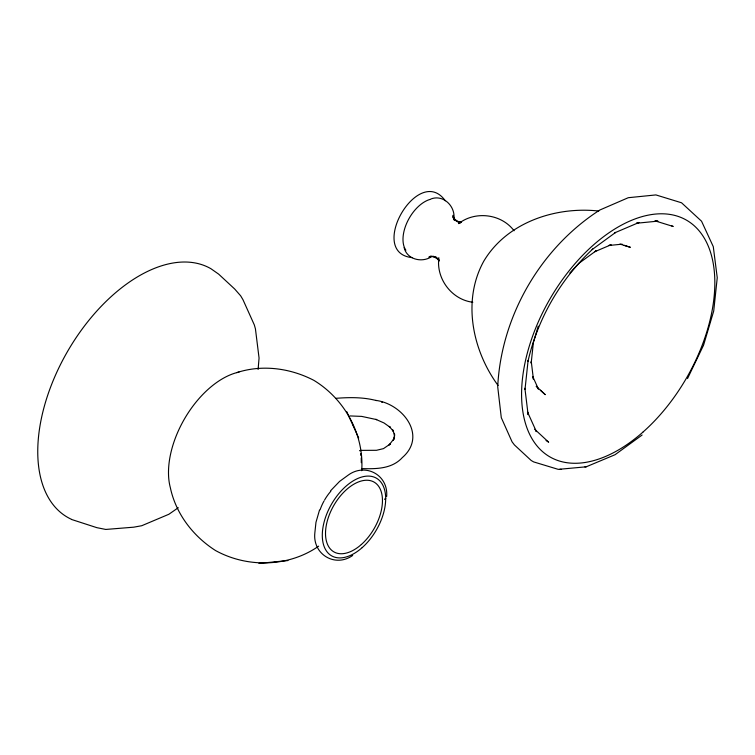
<?xml version="1.0" encoding="UTF-8"?>
<svg xmlns="http://www.w3.org/2000/svg" width="755" height="755" viewBox="0 0 755 755"><rect width="100%" height="100%" fill="white"/><g stroke="black" fill="none" stroke-linecap="round" stroke-linejoin="round"><path stroke-width="1.13" d="M361.286 462.673L361.249 457.936M438.882 257.804C435.975 278.652 451.745 299.735 472.809 302.245M453.915 218.582C455.407 206.275 443.308 194.205 430.973 198.961M258.106 369.469L259.059 358.049L255.426 328.821L254.322 324.914L242.978 299.716L240.656 295.818L234.673 288.995L218.639 274.122L210.947 268.733A143.488 82.842 -60 0 0 65.525 355.001A143.488 82.842 -60 0 0 71.508 519.336M361.702 470.714C364.306 434.587 344.742 399.074 313.853 380.341C290.203 368.053 262.155 364.335 236.759 372.63M319.507 510.078L315.968 522.328L314.835 532.964C312.513 554.255 335.06 567.968 352.67 555.463M538.24 326.16L533.389 342.515L531.171 363.164L531.275 361.588L533.436 379.293L533.087 377.387M703.603 345.054L713.711 311.032L717.25 277.736L713.286 246.668L701.555 221.224L681.538 202.784L655.906 194.922L628.283 197.706L599.772 210.041C540.41 248.225 501.103 316.317 497.715 386.815L501.292 417.675L512.069 441.835L514.438 444.95L531.19 460.484L533.643 461.909L558.285 469.374L586.191 466.807L615.07 454.708L642.137 435.003M687.531 378.557L703.452 345.412M330.756 490.59L339.59 481.407L348.234 475.103C365.524 462.447 388.665 475.121 386.635 496.63M569.855 272.999L579.236 263.089L596.025 250.849L594.704 251.726L611.125 244.743L609.294 245.384M178.284 507.728L168.865 514.268L141.742 525.725L133.739 527.179L105.775 529.444L96.867 527.669L71.593 519.487M318.667 546.158C288.674 567.147 247.546 568.128 215.571 550.565C193.11 536.229 175.858 513.806 170.337 487.655A76.689 44.281 -60 0 1 185.22 417.638A76.689 44.281 -60 0 1 239.014 372.083M432.181 256.228C422.734 263.221 406.945 259.852 404.114 247.536M460.673 222.725L458.625 223.603C475.225 210.654 501.367 213.769 514.07 230.766M430.954 256.304L428.906 257.172L431.454 256.256M461.192 222.338L458.502 222.697L460.512 222.498M559.719 469.431L561.163 469.289M584.899 466.939L586.191 466.807M412.457 257.663C366.175 253.284 418.364 162.891 445.29 200.783M608.502 245.517L622.139 244.167M258.937 563.419L274.008 561.937M274.424 561.88L287.948 560.559M335.947 398.319C349.461 397.281 363.287 397.083 376.471 400.594M360.758 450.376L376.481 450.301L383.502 448.621L390.326 443.921L389.061 445.025L394.195 438.495L393.28 440.156L394.535 436.701L394.185 438.627L394.412 433.427L394.686 435.361L392.713 429.888L393.544 431.549L389.287 426.415L390.486 427.538L383.993 422.951L375.801 419.355L376.726 419.62L361.654 416.392L349.961 415.93M361.947 468.6C376.113 469.015 391.949 469.006 402.377 457.539C427.509 435.729 402.783 403.793 375.754 400.386M461.522 222.244L456.577 221.375L459.71 222.347L454.312 219.233L455.916 220.715M430.123 256.294L436.069 257.219M598.781 211.032C555.614 206.275 507.067 222.291 483.889 260.985C461.966 300.405 472.375 350.462 498.073 385.465M381.539 402.094L382.474 402.368M619.968 244.091L630.349 247.3L624.083 245.318M435.022 256.898L432.936 256.256L438.334 259.371L435.928 257.144L439.155 260.994M671.752 225.896L673.205 226.472L654.962 220.838L657.945 221.13L636.484 223.254L639.051 222.461L614.589 232.87L615.608 232.436L592.165 249.537L592.769 249.046C560.606 279.001 537.853 318.412 527.99 361.249L528.104 360.475L525.018 389.335L524.895 388.24L528.104 414.618L527.509 412.003L536.399 431.652L535.644 430.35M546.063 440.495L548.659 442.194L534.663 429.217M540.42 390.231L545.27 394.667L536.144 386.267M359.559 450.48L360.078 450.961M456.011 220.734L452.943 216.77L454.614 220.46L453.094 215.279L453.632 219.686M537.239 387.334L538.447 389.127L532.803 376.641M346.658 411.475L352.915 425.263M353.076 425.65L358.691 438.023M438.872 259.984L438.032 258.144L439.07 260.654M360.654 453.661L360.937 455.671M405.897 250.245A30.738 17.742 -60 0 1 407.483 221.508A30.738 17.742 -60 0 1 430.35 199.339M320.073 509.851A33.531 19.356 -60 0 1 324.037 500.961M324.575 500.018A33.531 19.356 -60 0 1 330.841 491.203M385.682 498.696L384.871 499.168L385.682 498.696M643.213 431.869A136.655 78.897 -60 0 0 686.531 220.186A136.655 78.897 -60 0 0 524.867 363.542A136.655 78.897 -60 0 0 643.213 431.869M362.192 547.611A44.819 25.878 -60 0 0 376.396 478.179A44.819 25.878 -60 0 0 323.376 525.197A44.819 25.878 -60 0 0 362.192 547.611M361.352 544.506A40.27 23.254 -60 0 0 374.121 482.124A40.27 23.254 -60 0 0 326.481 524.366A40.27 23.254 -60 0 0 361.352 544.506"/></g></svg>
